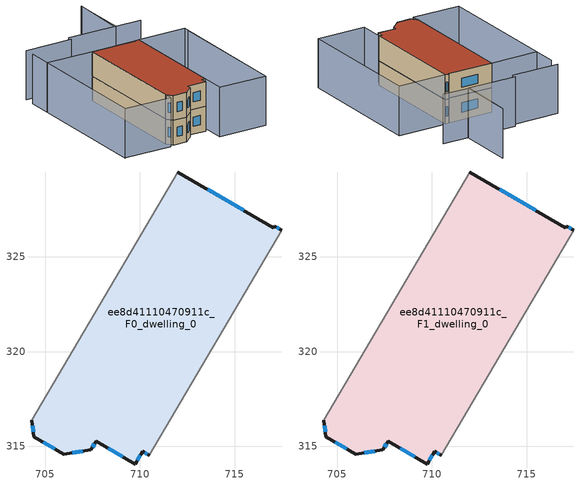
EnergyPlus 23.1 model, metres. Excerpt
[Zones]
ee8d41110470911c_F0_dwelling_0
 floor ground (EU_floor_Construction): 717.1,326.62 717.48,326.4 710.5,314.53 710.14,314.74 709.75,314.07 707.68,315.27 707.42,314.82 705.99,314.58 704.41,315.5 704.3,316.37 712.01,329.48 717.05,326.53 z0
 wall outside (EU_wall_Construction): 704.3,316.37 704.41,315.5 705.99,314.58 707.42,314.82 707.68,315.27 709.75,314.07 710.14,314.74 710.5,314.53 / 717.48,326.4 717.1,326.62 717.05,326.53 712.01,329.48 z0:3
 wall adiabatic (EU_wall_Construction): 712.01,329.48 704.3,316.37 / 710.5,314.53 717.48,326.4 z0:3
 window (EU_Window_Construction): 709.87,314.28 710.02,314.53 / 708.33,314.9 709.1,314.44 / 707.5,314.96 707.6,315.13 / 706.44,314.65 706.97,314.74 / 704.9,315.22 705.5,314.87 / 704.33,316.1 704.37,315.77 / 715.48,327.45 713.58,328.56 / 717.36,326.47 717.22,326.55 / 710.25,314.67 710.39,314.59 z0.93:2.07
ee8d41110470911c_F1_dwelling_0
 floor to ee8d41110470911c_F0_dwelling_0 (EU_floor_Construction): 717.1,326.62 717.48,326.4 710.5,314.53 710.14,314.74 709.75,314.07 707.68,315.27 707.42,314.82 705.99,314.58 704.41,315.5 704.3,316.37 712.01,329.48 717.04,326.53 z3
 wall outside (EU_wall_Construction): 704.3,316.37 704.41,315.5 705.99,314.58 707.42,314.82 707.68,315.27 709.75,314.07 710.14,314.74 710.5,314.53 / 717.48,326.4 717.1,326.62 717.05,326.53 712.01,329.48 z3:6
 wall adiabatic (EU_wall_Construction): 712.01,329.48 704.3,316.37 / 710.5,314.53 717.48,326.4 z3:6
 window (EU_Window_Construction): 709.87,314.28 710.02,314.53 / 708.33,314.9 709.1,314.44 / 707.5,314.96 707.6,315.13 / 706.44,314.65 706.97,314.74 / 704.9,315.22 705.5,314.87 / 704.33,316.1 704.37,315.77 / 715.48,327.45 713.58,328.56 / 717.36,326.47 717.22,326.55 / 710.25,314.67 710.39,314.59 z3.93:5.07
 roof outside (EU_roof_Construction): 710.5,314.53 717.48,326.4 717.1,326.62 717.05,326.53 712.01,329.48 704.3,316.37 704.41,315.5 705.99,314.58 707.42,314.82 707.68,315.27 709.75,314.07 710.14,314.74 z6
shading: 708.27,335.12 698.56,318.6 / 722.73,328.75 719.75,330.6 / 719.75,330.6 723.48,336.6 / 723.53,336.7 719.9,330.51 / 719.9,330.51 714.49,333.69 / 714.22,333.24 708.98,336.32 / 714.3,308.77 722.41,322.61 / 722.83,323.26 714.3,308.77 / 714.3,308.77 708.96,311.91 / 708.96,311.91 717.49,326.41 / 717.49,326.41 722.83,323.26 / 712.01,329.48 703.8,315.52 / 703.8,315.52 698.56,318.6 / 698.56,318.6 706.77,332.56 / 706.77,332.56 712.01,329.48 z0:6
[Building]
EU S2 Campaign: North Axis=0; Terrain=City; Solar Distribution=FullExterior
[Site:Location]
Montreal-Trudeau.Intl.AP: Latitude=45.4667; Longitude=-73.75; Time Zone=-5; Elevation=36
[SizingPeriod:WeatherFileDays]
AnnualSizingPeriod: Begin Month=1; Begin Day of Month=1; End Month=12; End Day of Month=31; Day of Week for Start Day=Monday; Use Weather File Daylight Saving Period=No; Use Weather File Rain and Snow Indicators=No
[MATERIAL]
EU_InternalMass_Material: Roughness=MediumRough; Thickness=0.1; Conductivity=1; Density=1800; Specific Heat=900; Thermal Absorptance=0.9; Solar Absorptance=0.7; Visible Absorptance=0.7
[MATERIAL:NOMASS] Roughness=MediumRough; Thermal Absorptance=0.9; Solar Absorptance=0.7; Visible Absorptance=0.7
Name | Thermal Resistance
EU_wall_NoMass; EU_floor_NoMass | 1.51479
EU_roof_NoMass | 2.84114
[WINDOWMATERIAL:SIMPLEGLAZINGSYSTEM]
EU_Window_SimpleGlazing: UFactor=3.53504; Solar Heat Gain Coefficient=0.8; Visible Transmittance=0.8
[CONSTRUCTION]
EU_wall_Construction: EU_wall_NoMass
EU_roof_Construction: EU_roof_NoMass
EU_floor_Construction: EU_floor_NoMass
EU_Window_Construction: EU_Window_SimpleGlazing
EU_InternalMass_Construction: EU_InternalMass_Material
[ZONE] Type=1; Multiplier=1; Ceiling Height=autocalculate; Floor Area=autocalculate; Part of Total Floor Area=Yes
Name | Volume
ee8d41110470911c_F0_dwelling_0 | 284.294
ee8d41110470911c_F1_dwelling_0 | 284.295
[INTERNALMASS] Construction=EU_InternalMass_Construction; Surface Area=94.7648
Name | Zone or ZoneList
ee8d41110470911c_F0_dwelling_0_EU_InternalMass | ee8d41110470911c_F0_dwelling_0
ee8d41110470911c_F1_dwelling_0_EU_InternalMass | ee8d41110470911c_F1_dwelling_0
[OTHEREQUIPMENT] Fuel Type=Electricity; Design Level Calculation Method=Watts/Area; Power per Zone Floor Area=1; Fraction Latent=0; Fraction Radiant=0; Fraction Lost=0; Carbon Dioxide Generation Rate=0; EndUse Subcategory=EU_Step8_InternalGains
Name | Zone or ZoneList or Space or SpaceList | Schedule
EU_Step8_InternalGain_ee8d41110470911c_F0_dwelling_0_f000 | ee8d41110470911c_F0_dwelling_0 | EU_Step8_GainSchedule_ee8d41110470911c_F0_dwelling_0_f000
EU_Step8_InternalGain_ee8d41110470911c_F1_dwelling_0_f000 | ee8d41110470911c_F1_dwelling_0 | EU_Step8_GainSchedule_ee8d41110470911c_F1_dwelling_0_f000
[ZONEVENTILATION:DESIGNFLOWRATE] Schedule=EU_AlwaysOn; Design Flow Rate Calculation Method=AirChanges/Hour; Air Changes per Hour=0.775154; Ventilation Type=Natural; Fan Pressure Rise=0; Fan Total Efficiency=1; Constant Term Coefficient=1; Temperature Term Coefficient=0; Velocity Term Coefficient=0; Velocity Squared Term Coefficient=0; Minimum Indoor Temperature=-100; Maximum Indoor Temperature=100; Delta Temperature=-100; Minimum Outdoor Temperature=-100; Maximum Outdoor Temperature=100; Maximum Wind Speed=40
Name | Zone or ZoneList or Space or SpaceList
EU_ConstantAir_ee8d41110470911c_F0_dwelling_0 | ee8d41110470911c_F0_dwelling_0
EU_ConstantAir_ee8d41110470911c_F1_dwelling_0 | ee8d41110470911c_F1_dwelling_0
[HVACTEMPLATE:THERMOSTAT] Constant Heating Setpoint=20; Constant Cooling Setpoint=50
EU_HeatOnly_ee8d41110470911c_F0_dwelling_0; EU_HeatOnly_ee8d41110470911c_F1_dwelling_0
[HVACTEMPLATE:ZONE:IDEALLOADSAIRSYSTEM] System Availability Schedule=EU_AlwaysOn; Maximum Heating Supply Air Temperature=50; Minimum Cooling Supply Air Temperature=13; Maximum Heating Supply Air Humidity Ratio=0.0156; Minimum Cooling Supply Air Humidity Ratio=0.0077; Heating Limit=NoLimit; Cooling Limit=NoLimit; Heating Availability Schedule=EU_AlwaysOn; Cooling Availability Schedule=EU_CoolingOff; Dehumidification Control Type=ConstantSensibleHeatRatio; Cooling Sensible Heat Ratio=0.7; Dehumidification Setpoint=60; Humidification Control Type=None; Humidification Setpoint=30; Outdoor Air Method=None; Outdoor Air Flow Rate per Person=0.00944; Outdoor Air Flow Rate per Zone Floor Area=0; Outdoor Air Flow Rate per Zone=0; Demand Controlled Ventilation Type=None; Outdoor Air Economizer Type=NoEconomizer; Heat Recovery Type=None; Sensible Heat Recovery Effectiveness=0.7; Latent Heat Recovery Effectiveness=0.65
Name | Template Thermostat
ee8d41110470911c_F0_dwelling_0 | EU_HeatOnly_ee8d41110470911c_F0_dwelling_0
ee8d41110470911c_F1_dwelling_0 | EU_HeatOnly_ee8d41110470911c_F1_dwelling_0
[SIZING:ZONE] Zone Cooling Design Supply Air Temperature Input Method=SupplyAirTemperature; Zone Cooling Design Supply Air Temperature=13; Zone Heating Design Supply Air Temperature Input Method=SupplyAirTemperature; Zone Heating Design Supply Air Temperature=50; Zone Cooling Design Supply Air Humidity Ratio=0.008; Zone Heating Design Supply Air Humidity Ratio=0.008; Cooling Design Air Flow Method=DesignDay; Cooling Design Air Flow Rate=0; Cooling Minimum Air Flow per Zone Floor Area=0.000762; Cooling Minimum Air Flow=0; Cooling Minimum Air Flow Fraction=0.2; Heating Design Air Flow Method=DesignDay; Heating Design Air Flow Rate=0; Heating Maximum Air Flow per Zone Floor Area=0.002032; Heating Maximum Air Flow=0.141576; Heating Maximum Air Flow Fraction=0.3; Account for Dedicated Outdoor Air System=No; Dedicated Outdoor Air System Control Strategy=NeutralSupplyAir; Dedicated Outdoor Air Low Setpoint Temperature for Design=autosize; Dedicated Outdoor Air High Setpoint Temperature for Design=autosize; Zone Load Sizing Method=Sensible Load Only No Latent Load; Zone Latent Cooling Design Supply Air Humidity Ratio Input Method=HumidityRatioDifference; Zone Cooling Design Supply Air Humidity Ratio Difference=0.005; Zone Latent Heating Design Supply Air Humidity Ratio Input Method=HumidityRatioDifference; Zone Humidification Design Supply Air Humidity Ratio Difference=0.005
ee8d41110470911c_F0_dwelling_0; ee8d41110470911c_F1_dwelling_0
[SCHEDULE:CONSTANT]
Name | Hourly Value
EU_AlwaysOn | 1
EU_CoolingOff | 0
[SCHEDULE:FILE] Column Number=1; Rows to Skip at Top=0; Number of Hours of Data=8760; Column Separator=Comma; Interpolate to Timestep=No; Minutes per Item=60; Adjust Schedule for Daylight Savings=Yes
Name | File
EU_Step8_GainSchedule_ee8d41110470911c_F0_dwelling_0_f000 | ../../schedules/ee8d41110470911c/ee8d41110470911c_F0_dwelling_0_f000_gain.csv
EU_Step8_GainSchedule_ee8d41110470911c_F1_dwelling_0_f000 | ../../schedules/ee8d41110470911c/ee8d41110470911c_F1_dwelling_0_f000_gain.csv
